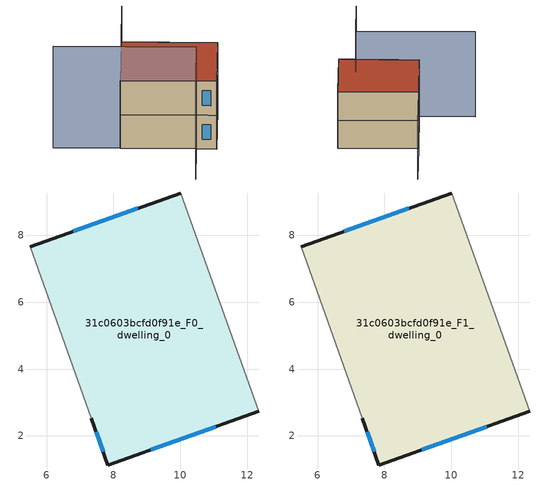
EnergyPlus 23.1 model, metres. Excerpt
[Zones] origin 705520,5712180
31c0603bcfd0f91e_F0_dwelling_0
 floor ground (EU_floor_Construction): 10.01,9.27 12.35,2.74 7.83,1.13 7.34,2.52 5.51,7.66 z0
 wall outside (EU_wall_Construction): 10.01,9.27 5.51,7.66 / 7.34,2.52 7.83,1.13 12.35,2.74 z0:3
 wall adiabatic (EU_wall_Construction): 5.51,7.66 7.34,2.52 / 12.35,2.74 10.01,9.27 z0:3
 window (EU_Window_Construction): 8.73,8.81 6.79,8.12 / 9.12,1.59 11.06,2.28 / 7.48,2.12 7.69,1.53 z0.85:2.15
31c0603bcfd0f91e_F1_dwelling_0
 floor to 31c0603bcfd0f91e_F0_dwelling_0 (EU_floor_Construction): 10.01,9.27 12.35,2.74 7.83,1.13 7.34,2.52 5.51,7.66 z3
 wall outside (EU_wall_Construction): 10.01,9.27 5.51,7.66 / 7.34,2.52 7.83,1.13 12.35,2.74 z3:6
 wall adiabatic (EU_wall_Construction): 5.51,7.66 7.34,2.52 / 12.35,2.74 10.01,9.27 z3:6
 window (EU_Window_Construction): 8.73,8.81 6.79,8.12 / 9.12,1.59 11.06,2.28 / 7.48,2.12 7.69,1.53 z3.85:5.15
 roof outside (EU_roof_Construction): 12.35,2.74 10.01,9.27 5.51,7.66 7.34,2.52 7.83,1.13 z6
shading: 3.89,12.21 7.34,2.52 / 7.34,2.52 3.85,1.28 z0:9; 12.36,2.72 10.01,9.27 / 10.01,9.27 14.18,10.76 z0:6
[Building]
EU S2 Campaign: North Axis=0; Terrain=City; Solar Distribution=FullExterior
[Site:Location]
London: Latitude=51.5; Longitude=-0.5; Time Zone=0; Elevation=25
[SizingPeriod:WeatherFileDays]
AnnualSizingPeriod: Begin Month=1; Begin Day of Month=1; End Month=12; End Day of Month=31; Day of Week for Start Day=Monday; Use Weather File Daylight Saving Period=No; Use Weather File Rain and Snow Indicators=No
[MATERIAL]
EU_InternalMass_Material: Roughness=MediumRough; Thickness=0.1; Conductivity=1; Density=1800; Specific Heat=900; Thermal Absorptance=0.9; Solar Absorptance=0.7; Visible Absorptance=0.7
[MATERIAL:NOMASS] Roughness=MediumRough; Thermal Absorptance=0.9; Solar Absorptance=0.7; Visible Absorptance=0.7
Name | Thermal Resistance
EU_wall_NoMass | 0.71061
EU_roof_NoMass | 2.41608
EU_floor_NoMass | 1.75078
[WINDOWMATERIAL:SIMPLEGLAZINGSYSTEM]
EU_Window_SimpleGlazing: UFactor=2.64892; Solar Heat Gain Coefficient=0.76; Visible Transmittance=0.76
[CONSTRUCTION]
EU_wall_Construction: EU_wall_NoMass
EU_roof_Construction: EU_roof_NoMass
EU_floor_Construction: EU_floor_NoMass
EU_Window_Construction: EU_Window_SimpleGlazing
EU_InternalMass_Construction: EU_InternalMass_Material
[ZONE] Type=1; Multiplier=1; Ceiling Height=autocalculate; Floor Area=autocalculate; Part of Total Floor Area=Yes
Name | Volume
31c0603bcfd0f91e_F0_dwelling_0 | 99.5332
31c0603bcfd0f91e_F1_dwelling_0 | 99.5339
[INTERNALMASS] Construction=EU_InternalMass_Construction; Surface Area=33.1779
Name | Zone or ZoneList
31c0603bcfd0f91e_F0_dwelling_0_EU_InternalMass | 31c0603bcfd0f91e_F0_dwelling_0
31c0603bcfd0f91e_F1_dwelling_0_EU_InternalMass | 31c0603bcfd0f91e_F1_dwelling_0
[OTHEREQUIPMENT] Fuel Type=Electricity; Design Level Calculation Method=Watts/Area; Power per Zone Floor Area=1; Fraction Latent=0; Fraction Radiant=0; Fraction Lost=0; Carbon Dioxide Generation Rate=0; EndUse Subcategory=EU_Step8_InternalGains
Name | Zone or ZoneList or Space or SpaceList | Schedule
EU_Step8_InternalGain_31c0603bcfd0f91e_F0_dwelling_0_f000 | 31c0603bcfd0f91e_F0_dwelling_0 | EU_Step8_GainSchedule_31c0603bcfd0f91e_F0_dwelling_0_f000
EU_Step8_InternalGain_31c0603bcfd0f91e_F1_dwelling_0_f000 | 31c0603bcfd0f91e_F1_dwelling_0 | EU_Step8_GainSchedule_31c0603bcfd0f91e_F1_dwelling_0_f000
[ZONEVENTILATION:DESIGNFLOWRATE] Schedule=EU_AlwaysOn; Design Flow Rate Calculation Method=AirChanges/Hour; Air Changes per Hour=0.496673; Ventilation Type=Natural; Fan Pressure Rise=0; Fan Total Efficiency=1; Constant Term Coefficient=1; Temperature Term Coefficient=0; Velocity Term Coefficient=0; Velocity Squared Term Coefficient=0; Minimum Indoor Temperature=-100; Maximum Indoor Temperature=100; Delta Temperature=-100; Minimum Outdoor Temperature=-100; Maximum Outdoor Temperature=100; Maximum Wind Speed=40
Name | Zone or ZoneList or Space or SpaceList
EU_ConstantAir_31c0603bcfd0f91e_F0_dwelling_0 | 31c0603bcfd0f91e_F0_dwelling_0
EU_ConstantAir_31c0603bcfd0f91e_F1_dwelling_0 | 31c0603bcfd0f91e_F1_dwelling_0
[HVACTEMPLATE:THERMOSTAT] Constant Heating Setpoint=20; Constant Cooling Setpoint=50
EU_HeatOnly_31c0603bcfd0f91e_F0_dwelling_0; EU_HeatOnly_31c0603bcfd0f91e_F1_dwelling_0
[HVACTEMPLATE:ZONE:IDEALLOADSAIRSYSTEM] System Availability Schedule=EU_AlwaysOn; Maximum Heating Supply Air Temperature=50; Minimum Cooling Supply Air Temperature=13; Maximum Heating Supply Air Humidity Ratio=0.0156; Minimum Cooling Supply Air Humidity Ratio=0.0077; Heating Limit=NoLimit; Cooling Limit=NoLimit; Heating Availability Schedule=EU_AlwaysOn; Cooling Availability Schedule=EU_CoolingOff; Dehumidification Control Type=ConstantSensibleHeatRatio; Cooling Sensible Heat Ratio=0.7; Dehumidification Setpoint=60; Humidification Control Type=None; Humidification Setpoint=30; Outdoor Air Method=None; Outdoor Air Flow Rate per Person=0.00944; Outdoor Air Flow Rate per Zone Floor Area=0; Outdoor Air Flow Rate per Zone=0; Demand Controlled Ventilation Type=None; Outdoor Air Economizer Type=NoEconomizer; Heat Recovery Type=None; Sensible Heat Recovery Effectiveness=0.7; Latent Heat Recovery Effectiveness=0.65
Name | Template Thermostat
31c0603bcfd0f91e_F0_dwelling_0 | EU_HeatOnly_31c0603bcfd0f91e_F0_dwelling_0
31c0603bcfd0f91e_F1_dwelling_0 | EU_HeatOnly_31c0603bcfd0f91e_F1_dwelling_0
[SIZING:ZONE] Zone Cooling Design Supply Air Temperature Input Method=SupplyAirTemperature; Zone Cooling Design Supply Air Temperature=13; Zone Heating Design Supply Air Temperature Input Method=SupplyAirTemperature; Zone Heating Design Supply Air Temperature=50; Zone Cooling Design Supply Air Humidity Ratio=0.008; Zone Heating Design Supply Air Humidity Ratio=0.008; Cooling Design Air Flow Method=DesignDay; Cooling Design Air Flow Rate=0; Cooling Minimum Air Flow per Zone Floor Area=0.000762; Cooling Minimum Air Flow=0; Cooling Minimum Air Flow Fraction=0.2; Heating Design Air Flow Method=DesignDay; Heating Design Air Flow Rate=0; Heating Maximum Air Flow per Zone Floor Area=0.002032; Heating Maximum Air Flow=0.141576; Heating Maximum Air Flow Fraction=0.3; Account for Dedicated Outdoor Air System=No; Dedicated Outdoor Air System Control Strategy=NeutralSupplyAir; Dedicated Outdoor Air Low Setpoint Temperature for Design=autosize; Dedicated Outdoor Air High Setpoint Temperature for Design=autosize; Zone Load Sizing Method=Sensible Load Only No Latent Load; Zone Latent Cooling Design Supply Air Humidity Ratio Input Method=HumidityRatioDifference; Zone Cooling Design Supply Air Humidity Ratio Difference=0.005; Zone Latent Heating Design Supply Air Humidity Ratio Input Method=HumidityRatioDifference; Zone Humidification Design Supply Air Humidity Ratio Difference=0.005
31c0603bcfd0f91e_F0_dwelling_0; 31c0603bcfd0f91e_F1_dwelling_0
[SCHEDULE:CONSTANT]
Name | Hourly Value
EU_AlwaysOn | 1
EU_CoolingOff | 0
[SCHEDULE:FILE] Column Number=1; Rows to Skip at Top=0; Number of Hours of Data=8760; Column Separator=Comma; Interpolate to Timestep=No; Minutes per Item=60; Adjust Schedule for Daylight Savings=Yes
Name | File
EU_Step8_GainSchedule_31c0603bcfd0f91e_F0_dwelling_0_f000 | ../../schedules/31c0603bcfd0f91e/31c0603bcfd0f91e_F0_dwelling_0_f000_gain.csv
EU_Step8_GainSchedule_31c0603bcfd0f91e_F1_dwelling_0_f000 | ../../schedules/31c0603bcfd0f91e/31c0603bcfd0f91e_F1_dwelling_0_f000_gain.csv
